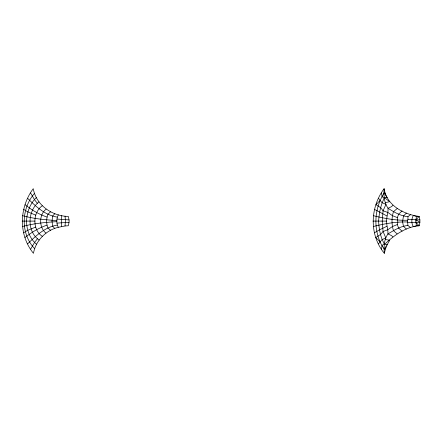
<?xml version="1.0" encoding="UTF-8"?>
<svg xmlns="http://www.w3.org/2000/svg" width="442" height="442" viewBox="0 0 442 442"><rect width="100%" height="100%" fill="white"/><g stroke="black" fill="none" stroke-linecap="round" stroke-linejoin="round"><path stroke-width="0.66" d="M384.109 188.684C383.579 195.486 384.065 202.48 388.032 208.287C388.396 212.696 386.43 216.679 386.651 221.099C386.385 225.525 388.303 229.553 387.927 233.967C383.927 239.652 383.805 246.658 384.302 253.316C369.158 234.824 369.993 207.486 384.109 188.684C386.667 205.464 403.839 214.442 419.204 216.436L419.9 219.906L419.9 222.287L419.204 225.752C405.364 226.84 393.877 235.536 384.17 244.702L387.419 244.266L389.745 240.21L385.313 239.525M415.933 221.867L416.397 225.713L419.204 225.752L415.922 222.436L415.916 219.735L416.441 216.486L419.204 216.436L415.916 219.735L407.972 219.514L407.507 220.232L407.894 225.442L410.358 227.426M58.3 214.823C56.377 218.575 56.25 223.569 58.272 227.31L65.04 225.961L68.344 225.752L69.04 222.287A14.52 14.52 0 0 0 69.04 219.906L68.344 216.436C52.184 216.199 36.145 205.171 33.249 188.684C19.172 207.475 18.337 234.846 33.443 253.316C35.741 240.691 45.858 230.31 58.272 227.31M42.283 236.326C32.255 229.906 32.614 212.409 42.266 205.784M65.04 225.961L65.444 220.326L65.024 216.193M381.507 249.139L381.982 245.724C372.96 229.315 374.225 208.613 384.126 192.944L385.413 193.331M61.714 215.646L61.316 221.094L61.703 226.492M50.548 211.845L47.974 214.149C46.283 218.591 46.139 223.641 47.935 228.078L50.581 230.243M402.098 231.166L398.585 228.061L397.325 224.536L397.833 222.26L397.364 217.635L398.645 214.155L402.082 210.945M384.302 253.316L385.551 248.691L387.419 244.266L384.258 249.111L381.982 245.724L384.197 243.509C380.247 236.89 379.021 228.757 378.601 221.094C379.197 213.409 380.468 205.375 384.104 198.58L382.037 196.386L381.457 192.988M30.647 249.139L34.653 242.299L37.454 238.73C26.719 229.569 28.023 210.409 38.968 201.845M34.553 193.331C21.122 208.574 20.387 233.774 34.697 248.691M378.496 243.84L381.905 239.73L385.811 237.929L383.07 231.514L382.197 221.099L383.054 210.801L385.96 204.359L381.877 202.558L378.573 198.386M36.354 197.591C23.807 209.663 22.846 232.724 36.559 244.266M392.85 205.254L391.667 206.591L388.032 208.287C394.109 212.121 400.618 216.022 407.927 216.685L410.452 214.773M380.126 200.436L375.954 204.685L380.943 207.873L383.054 210.801L387.988 212.514L392.269 215.58L397.364 217.635M27.636 243.84C36.084 235.641 45.084 227.044 57.206 225.088M406.413 213.072L403.48 216.005L402.568 221.707L403.424 226.205L406.342 229.089M54.825 213.701L52.731 215.95L51.979 221.094L52.697 226.26L54.764 228.437M397.297 208.447L393.496 211.674C391.463 217.679 391.562 224.602 393.452 230.619L397.093 233.824M24.934 237.564C31.57 232.315 38.984 227.807 47.04 225.133M46.161 209.149C38.902 214.331 38.813 227.768 45.979 233.089M23.503 232.835L27.702 230.321L35.675 227.083M374.357 232.835L379.435 229.857L386.872 226.304M397.325 224.536L392.242 226.658L387.888 229.696L383.07 231.514L380.75 234.282L375.794 237.564L380.175 241.934M384.258 249.111L385.551 248.691M22.371 226.547C33.57 223.448 45.277 222.326 56.847 221.646M416.397 225.713L413.264 226.691C411.275 223.265 411.342 218.873 413.303 215.453L416.441 216.486M373.23 226.547C384.38 223.674 395.988 221.63 407.507 221.972M385.352 202.629L389.568 201.707L384.059 197.198L387.214 197.591L384.126 192.944M407.894 225.442C400.551 226.205 394.093 230.188 387.927 233.967L391.645 235.636L392.839 236.929M56.968 223.116L69.04 222.287M407.507 220.232C396.01 220.586 384.452 218.492 373.324 215.657M407.96 222.674L419.9 222.287L415.916 219.735L415.933 220.326M22.1 221.094L34.979 221.094M386.651 221.099L372.96 221.094M69.04 219.906L57.001 219.077M415.916 219.735L419.9 219.906M56.863 220.541C45.316 219.878 33.636 218.746 22.465 215.657M57.228 217.116C45.139 215.155 36.045 206.696 27.713 198.386M47.106 217.077C39.078 214.442 31.642 209.994 25.095 204.685M35.752 215.143L27.818 211.895L23.658 209.398M386.905 215.928L374.518 209.398M37.454 238.73L39.161 240.039M37.371 203.348L34.575 199.784L30.597 192.988M407.927 216.685L407.972 219.514"/></g></svg>
